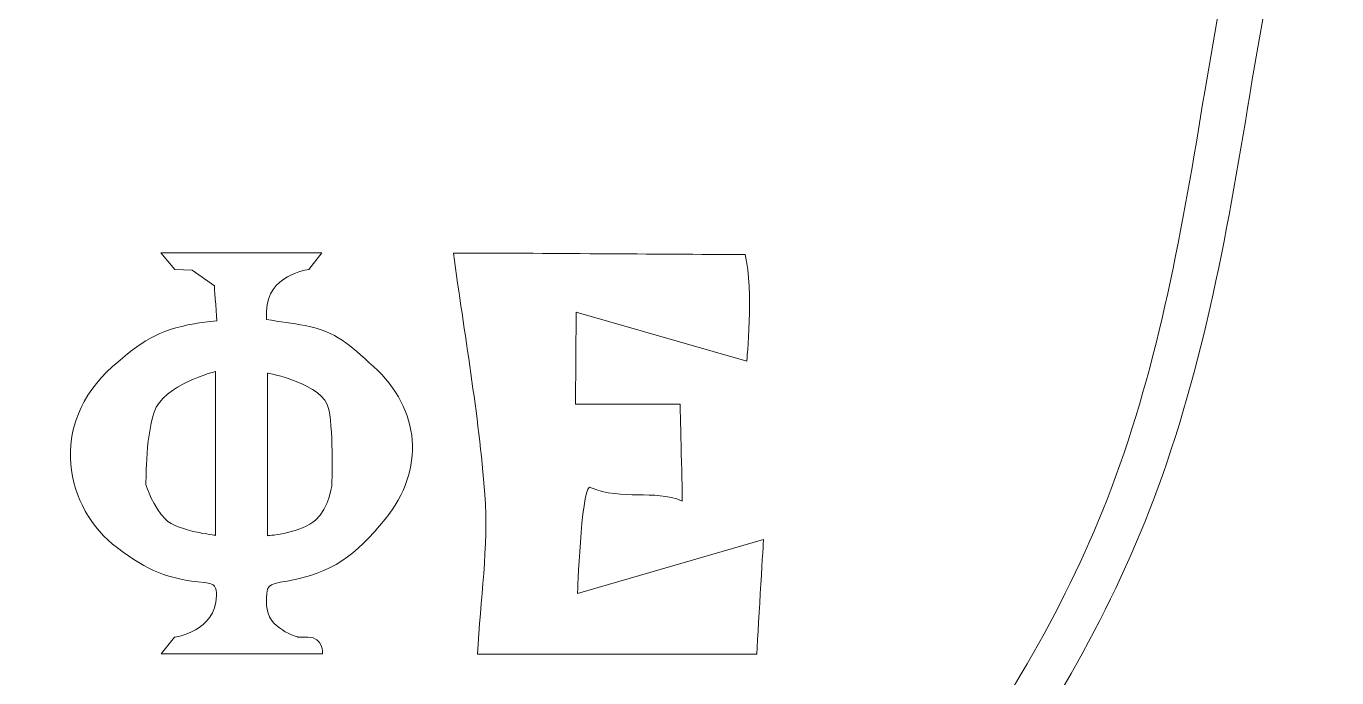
# Model space of a CAD drawing. Header units: inches. Extents: x 0 to 12, y 0 to 12.
# Drawn here: x 8.029 to 8.977, y 7.577 to 8.049 of the extents above; entities that cross this region are included whole.
import ezdxf

# ---------------------------------------------------------------- set-up
doc = ezdxf.new("R2010")
doc.units = ezdxf.units.IN
doc.header["$MEASUREMENT"] = 0

msp = doc.modelspace()

# ---------------------------------------------------------------- linework, layer by layer
at = {"color": 250, "lineweight": 0}
msp.add_line((8.91557, 8.00853), (9.00807, 8.54368), dxfattribs=at)
at = {"color": 5, "lineweight": 0}
msp.add_line((8.88136, 8.00131), (8.96923, 8.5097), dxfattribs=at)
for points, knots in [([(8.51644, 8.44301), (8.54422, 8.43117), (8.56447, 8.41227), (8.57862, 8.38487), (8.59798, 8.34735), (8.6068, 8.30803), (8.60682, 8.26633), (8.60683, 8.25761), (8.60541, 8.24888), (8.60465, 8.24016), (8.60525, 8.23183), (8.60794, 8.22299), (8.60605, 8.21527), (8.60041, 8.19218), (8.59307, 8.16949), (8.58618, 8.14672), (8.58445, 8.14098), (8.58191, 8.13549), (8.57973, 8.12989), (8.56915, 8.1185), (8.55855, 8.10713), (8.54803, 8.09568), (8.54761, 8.09522), (8.5479, 8.09412), (8.54786, 8.09331), (8.54786, 8.09331), (8.54789, 8.09357), (8.54789, 8.09357), (8.52441, 8.07314), (8.49447, 8.06867), (8.46595, 8.061), (8.45748, 8.05873), (8.44818, 8.05901), (8.43925, 8.05901), (8.28495, 8.0589), (8.13065, 8.05879), (7.97634, 8.05921), (7.96446, 8.05925), (7.9598, 8.0549), (7.95679, 8.04419), (7.94983, 8.01935), (7.94147, 7.9949), (7.93429, 7.97012), (7.93181, 7.96158), (7.92824, 7.9581), (7.91855, 7.95812), (7.79559, 7.95838), (7.67264, 7.95823), (7.54969, 7.95777), (7.53808, 7.95772), (7.53369, 7.96254), (7.53353, 7.97317), (7.53894, 7.9727), (7.54435, 7.97223), (7.54976, 7.97176), (7.55504, 7.97151), (7.56031, 7.97105), (7.56557, 7.97105), (7.65461, 7.97101), (7.74364, 7.97102), (7.83268, 7.97102), (7.85747, 7.97102), (7.88228, 7.97077), (7.90707, 7.97127), (7.91108, 7.97135), (7.91757, 7.97384), (7.9186, 7.97675), (7.92957, 8.00771), (7.93967, 8.03897), (7.95001, 8.07016), (7.95483, 8.07059), (7.95965, 8.0714), (7.96448, 8.0714), (8.02224, 8.07149), (8.08001, 8.07145), (8.13777, 8.07148), (8.14209, 8.07149), (8.1464, 8.07185), (8.15175, 8.07209), (8.15175, 8.09071), (8.15185, 8.10813), (8.15173, 8.12555), (8.15146, 8.16213), (8.15107, 8.19871), (8.15074, 8.23529), (8.15453, 8.23921), (8.15831, 8.24313), (8.16209, 8.24705), (8.16335, 8.24394), (8.1657, 8.24084), (8.16572, 8.23772), (8.16602, 8.18967), (8.16603, 8.14161), (8.1661, 8.09356), (8.1649, 8.08802), (8.16336, 8.08252), (8.16271, 8.07692), (8.16252, 8.0753), (8.1649, 8.07337), (8.1661, 8.07158), (8.22781, 8.07158), (8.28952, 8.07158), (8.35224, 8.07158), (8.35224, 8.08342), (8.3523, 8.09354), (8.35223, 8.10365), (8.35194, 8.14761), (8.35161, 8.19156), (8.3513, 8.23552), (8.35521, 8.24015), (8.35913, 8.24478), (8.36305, 8.2494), (8.3643, 8.24631), (8.36661, 8.24323), (8.36663, 8.24013), (8.36697, 8.19269), (8.36701, 8.14525), (8.36712, 8.09781), (8.36546, 8.08951), (8.36381, 8.08122), (8.36216, 8.07292), (8.36613, 8.07241), (8.3701, 8.0714), (8.37405, 8.07147), (8.40127, 8.07199), (8.4285, 8.07245), (8.45571, 8.07346), (8.5144, 8.07562), (8.55882, 8.10834), (8.57763, 8.16384), (8.59209, 8.20648), (8.59411, 8.25034), (8.5899, 8.29498), (8.58431, 8.35431), (8.5646, 8.40488), (8.50891, 8.43495), (8.51142, 8.43763), (8.51393, 8.44032), (8.51644, 8.44301)], [0, 0, 0, 0, 1, 1, 1, 2, 2, 2, 3, 3, 3, 4, 4, 4, 5, 5, 5, 6, 6, 6, 7, 7, 7, 8, 8, 8, 9, 9, 9, 10, 10, 10, 11, 11, 11, 12, 12, 12, 13, 13, 13, 14, 14, 14, 15, 15, 15, 16, 16, 16, 17, 17, 17, 18, 18, 18, 19, 19, 19, 20, 20, 20, 21, 21, 21, 22, 22, 22, 23, 23, 23, 24, 24, 24, 25, 25, 25, 26, 26, 26, 27, 27, 27, 28, 28, 28, 29, 29, 29, 30, 30, 30, 31, 31, 31, 32, 32, 32, 33, 33, 33, 34, 34, 34, 35, 35, 35, 36, 36, 36, 37, 37, 37, 38, 38, 38, 39, 39, 39, 40, 40, 40, 41, 41, 41, 42, 42, 42, 43, 43, 43, 44, 44, 44, 45, 45, 45, 46, 46, 46, 46]), ([(8.17919, 7.03915), (8.07645, 7.11561), (7.89611, 7.24982), (7.67094, 7.46924), (7.52507, 7.71861), (7.49287, 7.90345), (7.47701, 8.00131)], [0, 0, 0, 0, 0.0808468, 0.1419248, 0.197496, 0.2597021, 0.2597021, 0.2597021, 0.2597021]), ([(8.17919, 7.03915), (8.28192, 7.11561), (8.46226, 7.24982), (8.68743, 7.46924), (8.8333, 7.71861), (8.8655, 7.90345), (8.88136, 8.00131)], [0, 0, 0, 0, 0.0808468, 0.1419248, 0.197496, 0.2597021, 0.2597021, 0.2597021, 0.2597021])]:
    msp.add_open_spline(points, degree=3, knots=knots, dxfattribs=at)
at = {"color": 250, "lineweight": 0}
for points in [[(8.17644, 6.99574), (8.0683, 7.07622), (7.87846, 7.2175), (7.64145, 7.44846), (7.48789, 7.71096), (7.454, 7.90553), (7.43731, 8.00853)], [(8.17644, 6.99574), (8.28458, 7.07622), (8.47442, 7.2175), (8.71143, 7.44846), (8.86498, 7.71096), (8.89887, 7.90553), (8.91557, 8.00853)]]:
    msp.add_open_spline(points, degree=3, knots=[0, 0, 0, 0, 0.0808468, 0.1419248, 0.197496, 0.2597021, 0.2597021, 0.2597021, 0.2597021], dxfattribs=at)
at = {"color": 2, "lineweight": 0}
for points, knots in [([(8.24283, 7.88475), (8.24283, 7.88475), (8.23333, 7.87257), (8.23333, 7.87257), (8.23333, 7.87257), (8.2026, 7.86853), (8.20279, 7.84248), (8.2028, 7.84064), (8.20279, 7.83881), (8.20279, 7.83638), (8.21226, 7.83491), (8.22149, 7.83378), (8.23059, 7.83201), (8.25383, 7.82751), (8.26237, 7.81841), (8.28, 7.80252), (8.31441, 7.77149), (8.31768, 7.72793), (8.28845, 7.69202), (8.26697, 7.66565), (8.25034, 7.65308), (8.21754, 7.64728), (8.20271, 7.64466), (8.20265, 7.64501), (8.20279, 7.62984), (8.20295, 7.61285), (8.22544, 7.60684), (8.22544, 7.60684), (8.22544, 7.60684), (8.23014, 7.60674), (8.2325, 7.60673), (8.2443, 7.60671), (8.24317, 7.59464), (8.24317, 7.59464), (8.24317, 7.59464), (8.12656, 7.59464), (8.12656, 7.59464), (8.12656, 7.59464), (8.13622, 7.60673), (8.13622, 7.60673), (8.13622, 7.60673), (8.16622, 7.61104), (8.16651, 7.63663), (8.16658, 7.64303), (8.16553, 7.64545), (8.15799, 7.64619), (8.13093, 7.64884), (8.1172, 7.65457), (8.09481, 7.67131), (8.05682, 7.69972), (8.04415, 7.76073), (8.09133, 7.80236), (8.11184, 7.82046), (8.12413, 7.82886), (8.15067, 7.83339), (8.15551, 7.83422), (8.16042, 7.83472), (8.1667, 7.83556), (8.1662, 7.84396), (8.16497, 7.86076), (8.16497, 7.86076), (8.16497, 7.86076), (8.14902, 7.87212), (8.14902, 7.87212), (8.14902, 7.87212), (8.13632, 7.87255), (8.13632, 7.87255), (8.13632, 7.87255), (8.12628, 7.88475), (8.12628, 7.88475), (8.12628, 7.88475), (8.24283, 7.88475), (8.24283, 7.88475)], [0, 0, 0, 0, 1, 1, 1, 2, 2, 2, 3, 3, 3, 4, 4, 4, 5, 5, 5, 6, 6, 6, 7, 7, 7, 8, 8, 8, 9, 9, 9, 10, 10, 10, 11, 11, 11, 12, 12, 12, 13, 13, 13, 14, 14, 14, 15, 15, 15, 16, 16, 16, 17, 17, 17, 18, 18, 18, 19, 19, 19, 20, 20, 20, 21, 21, 21, 22, 22, 22, 23, 23, 23, 24, 24, 24, 24]), ([(8.54889, 7.88349), (8.55528, 7.85743), (8.55009, 7.80632), (8.55009, 7.80632), (8.55009, 7.80632), (8.42669, 7.84173), (8.42669, 7.84173), (8.42669, 7.84173), (8.42628, 7.77514), (8.42628, 7.77514), (8.42628, 7.77514), (8.50184, 7.77514), (8.50184, 7.77514), (8.50184, 7.77514), (8.50342, 7.71874), (8.50342, 7.7052), (8.48237, 7.71401), (8.46126, 7.70481), (8.43626, 7.71526), (8.43025, 7.71155), (8.42771, 7.63828), (8.42771, 7.63828), (8.42771, 7.63828), (8.56221, 7.67727), (8.56221, 7.67727), (8.56221, 7.67727), (8.55875, 7.61891), (8.5573, 7.5944), (8.48287, 7.5944), (8.4131, 7.5944), (8.35532, 7.5944), (8.35744, 7.63377), (8.36346, 7.6722), (8.36062, 7.70996), (8.35621, 7.76838), (8.34575, 7.82634), (8.33786, 7.8845), (8.40221, 7.8845), (8.48454, 7.88349), (8.54889, 7.88349)], [0, 0, 0, 0, 1, 1, 1, 2, 2, 2, 3, 3, 3, 4, 4, 4, 5, 5, 5, 6, 6, 6, 7, 7, 7, 8, 8, 8, 9, 9, 9, 10, 10, 10, 11, 11, 11, 12, 12, 12, 13, 13, 13, 13]), ([(8.16591, 7.79888), (8.16591, 7.79888), (8.12789, 7.78923), (8.12144, 7.76948), (8.11499, 7.74974), (8.11554, 7.7164), (8.11554, 7.7164), (8.11554, 7.7164), (8.12104, 7.70044), (8.12963, 7.69198), (8.13821, 7.68351), (8.16591, 7.68037), (8.16591, 7.68037), (8.16591, 7.68037), (8.16591, 7.79888), (8.16591, 7.79888)], [0, 0, 0, 0, 1, 1, 1, 2, 2, 2, 3, 3, 3, 4, 4, 4, 5, 5, 5, 5]), ([(8.20352, 7.68011), (8.20524, 7.68011), (8.22831, 7.68245), (8.23821, 7.6914), (8.2481, 7.70036), (8.24997, 7.71659), (8.24997, 7.71659), (8.24997, 7.71659), (8.25144, 7.75256), (8.24777, 7.77146), (8.2441, 7.79037), (8.20347, 7.79774), (8.20347, 7.79774), (8.20347, 7.79774), (8.20352, 7.73462), (8.20352, 7.68011)], [0, 0, 0, 0, 1, 1, 1, 2, 2, 2, 3, 3, 3, 4, 4, 4, 5, 5, 5, 5])]:
    msp.add_open_spline(points, degree=3, knots=knots, dxfattribs=at)

doc.saveas('drawing.dxf')
